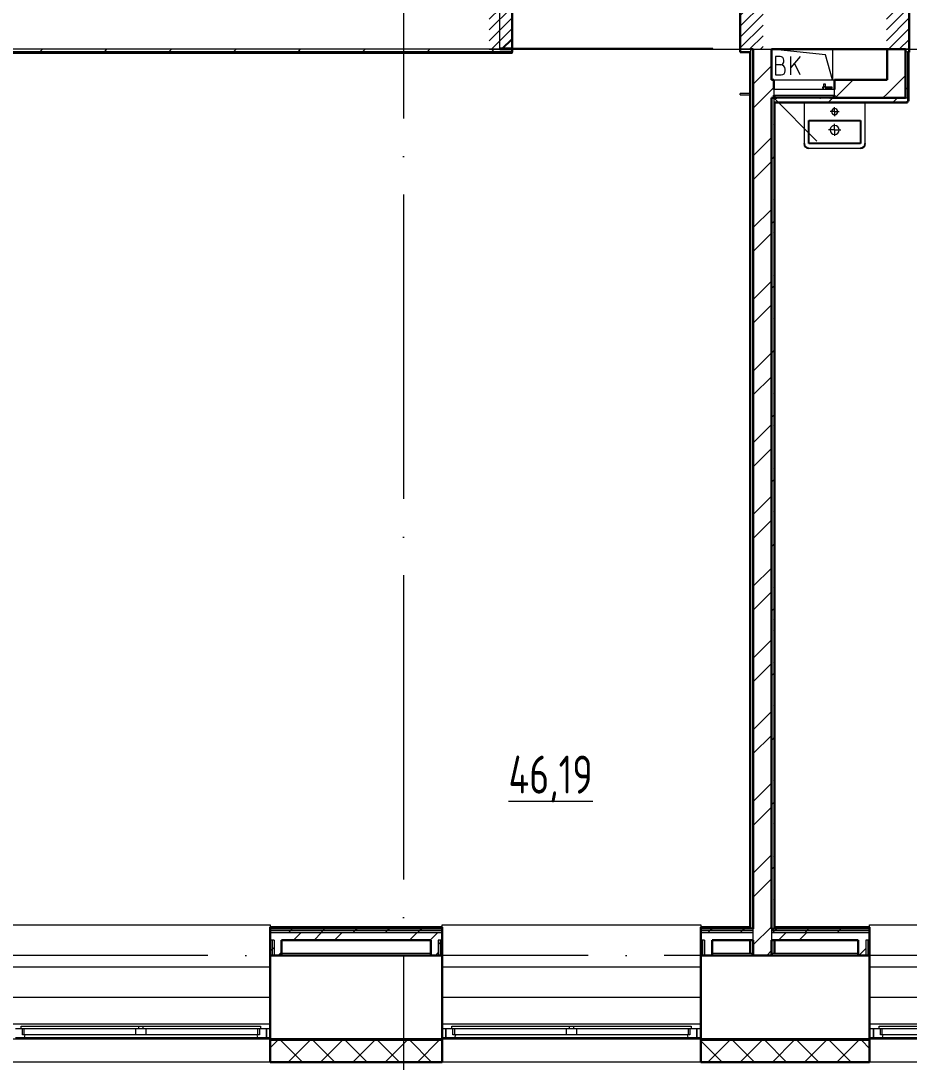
# Model space of a CAD drawing. Header units: millimetres. Extents: x -421858 to 614926, y -468665 to 141641.
# Drawn here: x -61822 to -55983, y -20844 to -14000 of the extents above; entities that cross this region are included whole.
import ezdxf

# ---------------------------------------------------------------- set-up
doc = ezdxf.new("R2010")
doc.units = ezdxf.units.MM
doc.linetypes.add('ADSK_Линия сетки', pattern=[25, 20, -2.5, 0, -2.5])
doc.linetypes.add('ADSK_Штриховая_ш2 п1_5', pattern=[4.5, 3, -1.5])
for name, color, linetype, lineweight in [('_ Окна', 7, 'Continuous', 9), ('Двери', 252, 'Continuous', 9), ('Марки помещений', 252, 'Continuous', 20), ('Оборудование', 8, 'Continuous', 18), ('Ограждение', 252, 'Continuous', 9), ('Окна', 252, 'Continuous', 9), ('Оси', 252, 'Continuous', 9), ('Перекрытие', 252, 'Continuous', 18), ('Стены внутренние', 7, 'Continuous', 18), ('Стены наружные', 7, 'Continuous', 18), ('Стены штриховка', 252, 'Continuous', 9)]:
    doc.layers.add(name, color=color, linetype=linetype, lineweight=lineweight)
doc.layers.add('Узлы', color=7, linetype='Continuous')
doc.styles.add('GOST Common_3', font='', dxfattribs={"height": 3.5})
doc.styles.get('GOST Common_3').set_extended_font_data('GOST 2.304 type A')

# ---------------------------------------------------------------- blocks, each defined once
blk = doc.blocks.new('1 этаж')
at = {"layer": 'Двери', "lineweight": 18, "true_color": 0x636466}
h = blk.add_hatch(dxfattribs=at)
h.set_pattern_fill('FP_2', color=251, style=0, pattern_type=2)
h.set_pattern_definition([(45, (-57967.8, -13991.73), (-35.3553, 35.3553), [])])
h.paths.add_polyline_path([(-56942.8, -14186.7), (-56942.8, -13796.7), (-57092.8, -13796.7), (-57092.8, -14186.7), (-57082.3, -14186.7)])
h.paths.add_polyline_path([(-58742.8, -14186.7), (-58592.8, -14186.7), (-58592.8, -13796.7), (-58742.8, -13796.7)])
h = blk.add_hatch(dxfattribs=at)
h.set_pattern_fill('FP_2', color=251, style=0, pattern_type=2)
h.set_pattern_definition([(45, (-55357.803, -13991.73), (-35.3553, 35.3553), [])])
h.paths.add_polyline_path([(-54332.8, -14186.7), (-54332.8, -13796.7), (-54482.8, -13796.7), (-54482.8, -14186.7), (-54472.3, -14186.7)])
h.paths.add_polyline_path([(-56132.8, -14186.7), (-55982.8, -14186.7), (-55982.8, -13796.7), (-56132.8, -13796.7)])
at = {"layer": 'Стены наружные', "lineweight": 9, "true_color": 0x636466}
h = blk.add_hatch(dxfattribs=at)
h.set_pattern_fill('FP_41', color=251, style=0, pattern_type=2)
h.set_pattern_definition([(180, (-32121.82, 98), (-1e-14, -100), [])])
h.paths.add_polyline_path([(-66007.8, -20701.7), (-64732.8, -20701.7), (-64732.8, -20691.7), (-66007.8, -20691.7)])
h.paths.add_polyline_path([(2115.4, -20701.7), (2692.2, -20701.7), (2692.2, -20691.7), (1407.2, -20691.7), (1407.2, -20701.7)])
h.paths.add_polyline_path([(-63032.8, -20701.7), (-61882.8, -20701.7), (-61882.8, -20691.7), (-63032.8, -20691.7)])
h.paths.add_polyline_path([(-754.8, -20701.7), (-292.8, -20701.7), (-292.8, -20691.7), (-1392.8, -20691.7), (-1392.8, -20701.7)])
h.paths.add_polyline_path([(-60182.8, -20701.7), (-59052.8, -20701.7), (-59052.8, -20691.7), (-60182.8, -20691.7)])
h.paths.add_polyline_path([(-3625, -20701.7), (-3092.8, -20701.7), (-3092.8, -20691.7), (-4167.8, -20691.7), (-4167.8, -20701.7)])
h.paths.add_polyline_path([(-57352.8, -20701.7), (-56242.8, -20701.7), (-56242.8, -20691.7), (-57352.8, -20691.7)])
h.paths.add_polyline_path([(-5867.8, -20701.7), (-5867.8, -20691.7), (-6962.8, -20691.7), (-6962.8, -20701.7), (-6495.2, -20701.7)])
h.paths.add_polyline_path([(-54542.8, -20701.7), (-53452.8, -20701.7), (-53452.8, -20691.7), (-54542.8, -20691.7)])
h.paths.add_polyline_path([(-8662.8, -20701.7), (-8662.8, -20691.7), (-9767.8, -20691.7), (-9767.8, -20701.7), (-9365.4, -20701.7)])
h.paths.add_polyline_path([(-51752.8, -20701.7), (-50622.8, -20701.7), (-50622.8, -20691.7), (-51752.8, -20691.7)])
h.paths.add_polyline_path([(-11518, -20701.7), (-11467.8, -20701.7), (-11467.8, -20691.7), (-12547.8, -20691.7), (-12547.8, -20701.7), (-12235.6, -20701.7)])
h.paths.add_polyline_path([(-48922.8, -20701.7), (-47802.8, -20701.7), (-47802.8, -20691.7), (-48922.8, -20691.7)])
h.paths.add_polyline_path([(-14247.8, -20701.7), (-14247.8, -20691.7), (-15322.8, -20691.7), (-15322.8, -20701.7), (-14388.2, -20701.7)])
h.paths.add_polyline_path([(-46102.8, -20701.7), (-45032.8, -20701.7), (-45032.8, -20691.7), (-46102.8, -20691.7)])
h.paths.add_polyline_path([(-17258.4, -20701.7), (-17022.8, -20701.7), (-17022.8, -20691.7), (-18122.8, -20691.7), (-18122.8, -20701.7), (-17976, -20701.7)])
h.paths.add_polyline_path([(-43332.8, -20701.7), (-42232.8, -20701.7), (-42232.8, -20691.7), (-43332.8, -20691.7)])
h.paths.add_polyline_path([(-19822.8, -20701.7), (-19822.8, -20691.7), (-20922.8, -20691.7), (-20922.8, -20701.7), (-20128.6, -20701.7)])
h.paths.add_polyline_path([(-40532.8, -20701.7), (-39402.8, -20701.7), (-39402.8, -20691.7), (-40532.8, -20691.7)])
h.paths.add_polyline_path([(-22622.8, -20701.7), (-22622.8, -20691.7), (-23702.8, -20691.7), (-23702.8, -20701.7), (-22998.8, -20701.7)])
h.paths.add_polyline_path([(-25869, -20701.7), (-25402.8, -20701.7), (-25402.8, -20691.7), (-26502.8, -20691.7), (-26502.8, -20701.7), (-26500.8, -20701.7)])
h.paths.add_polyline_path([(-37702.8, -20701.7), (-36592.8, -20701.7), (-36592.8, -20691.7), (-37702.8, -20691.7)])
h.paths.add_polyline_path([(-28204.8, -20701.7), (-28202.8, -20701.7), (-28202.8, -20691.7), (-29242.8, -20691.7), (-29241.8, -20701.7), (-28380.4, -20701.7)])
h.paths.add_polyline_path([(-34892.8, -20701.7), (-33782.8, -20701.7), (-33782.8, -20691.7), (-34892.8, -20691.7)])
h.paths.add_polyline_path([(-30942.8, -20701.7), (-30942.8, -20691.7), (-32082.8, -20691.7), (-32081.8, -20701.7), (-31092.8, -20701.7)])
at = {"color": 251, "lineweight": 18, "true_color": 0x636466}
for p, q in [((-56532.4, -14222.6), (-56887.8, -14186.7)), ((-56830.4, -14235), (-56860.4, -14235)), ((-56860.4, -14235), (-56860.4, -14355)), ((-56700.4, -14235), (-56760.4, -14306.5)), ((-56760.4, -14355), (-56760.4, -14235)), ((-56487.8, -14386.7), (-56532.4, -14222.6)), ((-56487.8, -14186.7), (-56487.8, -14386.7)), ((-56827.1, -14288.3), (-56860.4, -14288.3)), ((-56807.1, -14268.3), (-56807.1, -14258.3)), ((-56700.4, -14355), (-56736.4, -14277.8)), ((-56860.4, -14355), (-56823.8, -14355)), ((-56797.1, -14328.3), (-56797.1, -14318.3))]:
    blk.add_line(p, q, dxfattribs=at)
for centre, radius, start, end in [((-56830.4, -14258.3), 23.3, 0, 90), ((-56827.1, -14268.3), 20, 270, 0), ((-56827.1, -14318.3), 30, 0, 90), ((-56823.8, -14328.3), 26.7, 270, 0)]:
    blk.add_arc(centre, radius, start, end, dxfattribs=at)
at = {"layer": '_ Окна', "color": 251, "lineweight": 18, "true_color": 0x636466}
for p, q in [((-61819.8, -20623.7), (-61857.8, -20623.7)), ((-61811.8, -20664.7), (-61811.8, -20623.7)), ((-61799.8, -20664.7), (-61811.8, -20664.7)), ((-61798.4, -20681.7), (-61793.8, -20664.7)), ((-60271.8, -20664.7), (-60267.2, -20681.7)), ((-60253.8, -20664.7), (-60265.8, -20664.7)), ((-60253.8, -20623.7), (-60253.8, -20664.7)), ((-60207.8, -20623.7), (-60245.8, -20623.7)), ((-60207.8, -20681.7), (-60207.8, -20623.7)), ((-58989.8, -20623.7), (-59027.8, -20623.7)), ((-59027.8, -20623.7), (-59027.8, -20681.7)), ((-58981.8, -20664.7), (-58981.8, -20623.7)), ((-58969.8, -20664.7), (-58981.8, -20664.7)), ((-58968.4, -20681.7), (-58963.8, -20664.7)), ((-57441.8, -20664.7), (-57437.2, -20681.7)), ((-57423.8, -20664.7), (-57435.8, -20664.7)), ((-57423.8, -20623.7), (-57423.8, -20664.7)), ((-57377.8, -20623.7), (-57415.8, -20623.7)), ((-57377.8, -20681.7), (-57377.8, -20623.7)), ((-56179.8, -20623.7), (-56217.8, -20623.7)), ((-56217.8, -20623.7), (-56217.8, -20681.7)), ((-56171.8, -20664.7), (-56171.8, -20623.7)), ((-56159.8, -20664.7), (-56171.8, -20664.7)), ((-56158.4, -20681.7), (-56153.8, -20664.7)), ((-61857.8, -20681.7), (-61798.4, -20681.7)), ((-60267.2, -20681.7), (-60207.8, -20681.7)), ((-59027.8, -20681.7), (-58968.4, -20681.7)), ((-57437.2, -20681.7), (-57377.8, -20681.7)), ((-56217.8, -20681.7), (-56158.4, -20681.7))]:
    blk.add_line(p, q, dxfattribs=at)
at = {"layer": '_ Окна', "color": 251, "true_color": 0x636466}
for p, q in [((-60182.8, -20623.7), (-60207.8, -20623.7)), ((-60207.8, -20623.7), (-60207.8, -20681.7)), ((-59027.8, -20623.7), (-59052.8, -20623.7)), ((-59027.8, -20681.7), (-59027.8, -20623.7)), ((-57352.8, -20623.7), (-57377.8, -20623.7)), ((-57377.8, -20623.7), (-57377.8, -20681.7)), ((-56217.8, -20623.7), (-56242.8, -20623.7)), ((-56217.8, -20681.7), (-56217.8, -20623.7)), ((-60207.8, -20681.7), (-60182.8, -20681.7)), ((-59052.8, -20681.7), (-59027.8, -20681.7)), ((-57377.8, -20681.7), (-57352.8, -20681.7)), ((-56242.8, -20681.7), (-56217.8, -20681.7))]:
    blk.add_line(p, q, dxfattribs=at)
at = {"layer": 'Двери', "color": 251, "linetype": 'ADSK_Штриховая_ш2 п1_5', "true_color": 0x636466}
for p, q in [((-58592.8, -14186.7), (-58592.8, -13796.7)), ((-57092.8, -13796.7), (-57092.8, -14186.7)), ((-55982.8, -14186.7), (-55982.8, -13796.7)), ((-58742.8, -14186.7), (-58592.8, -14186.7)), ((-57092.8, -14186.7), (-56942.8, -14186.7)), ((-56132.8, -14186.7), (-55982.8, -14186.7))]:
    blk.add_line(p, q, dxfattribs=at)
at = {"layer": 'Оборудование', "color": 251, "true_color": 0x636466}
for p, q in [((-56544.1, -14436.4), (-56552.4, -14436.4)), ((-56552.4, -14436.4), (-56552.4, -14441.4)), ((-56549, -14435.8), (-56549, -14451.7)), ((-56529.7, -14435.8), (-56549, -14435.8)), ((-56545.4, -14433.9), (-56547.4, -14435.8)), ((-56545.4, -14416.4), (-56545.4, -14433.9)), ((-56533.2, -14416.4), (-56545.4, -14416.4)), ((-56533.2, -14433.9), (-56545.4, -14433.9)), ((-56488.7, -14436.4), (-56534.5, -14436.4)), ((-56533.2, -14433.9), (-56533.2, -14416.4)), ((-56531.2, -14435.8), (-56533.2, -14433.9)), ((-56529.7, -14451.7), (-56529.7, -14435.8)), ((-56488.7, -14441.4), (-56488.7, -14436.4)), ((-56872.8, -14451.7), (-56872.8, -14488.1)), ((-56472.8, -14451.7), (-56872.8, -14451.7)), ((-56872.8, -14506.7), (-56590, -14789.6)), ((-56871.9, -14489), (-56473.7, -14489)), ((-56865.8, -14489), (-56865.8, -14498.8)), ((-56864.8, -14499.7), (-56480.8, -14499.7)), ((-56853.8, -14501.3), (-56853.8, -14506.7)), ((-56853.8, -14506.7), (-56491.8, -14506.7)), ((-56569.3, -14506.7), (-56569.3, -14508.7)), ((-56569.3, -14508.7), (-56565.3, -14508.7)), ((-56504.8, -14508.7), (-56565.3, -14508.7)), ((-56552.4, -14441.4), (-56544.1, -14441.4)), ((-56534.5, -14441.4), (-56488.7, -14441.4)), ((-56504.8, -14508.7), (-56500.8, -14508.7)), ((-56500.8, -14508.7), (-56500.8, -14506.7)), ((-56491.8, -14506.7), (-56491.8, -14501.3)), ((-56479.8, -14498.8), (-56479.8, -14489)), ((-56472.8, -14488.1), (-56472.8, -14451.7))]:
    blk.add_line(p, q, dxfattribs=at)
for points, knots in [([(-56872.8, -14488.1), (-56872.8, -14488.2), (-56872.8, -14488.4), (-56872.7, -14488.6), (-56872.5, -14488.8), (-56872.4, -14488.9), (-56872.2, -14489), (-56872.1, -14489), (-56872, -14489), (-56871.9, -14489)], [-1, -1, -1, -1, -0.833333, -0.666667, -0.5, -0.333333, -0.25, -0.166667, 0, 0, 0, 0]), ([(-56865.8, -14498.8), (-56865.8, -14498.9), (-56865.8, -14499), (-56865.7, -14499.2), (-56865.6, -14499.4), (-56865.4, -14499.5), (-56865.3, -14499.6), (-56865.2, -14499.7), (-56865.1, -14499.7), (-56864.9, -14499.7), (-56864.8, -14499.7)], [-1, -1, -1, -1, -0.833333, -0.666667, -0.541667, -0.416667, -0.333333, -0.25, -0.166667, 0, 0, 0, 0]), ([(-56855.3, -14499.7), (-56855.2, -14499.7), (-56855, -14499.8), (-56854.7, -14499.8), (-56854.6, -14499.9), (-56854.4, -14500), (-56854.2, -14500.2), (-56854.1, -14500.3), (-56854, -14500.5), (-56853.9, -14500.7), (-56853.8, -14500.9), (-56853.8, -14501.1), (-56853.8, -14501.3)], [-1, -1, -1, -1, -0.833333, -0.75, -0.666667, -0.583333, -0.5, -0.416667, -0.333333, -0.25, -0.166667, 0, 0, 0, 0]), ([(-56491.8, -14501.3), (-56491.8, -14501.1), (-56491.8, -14500.9), (-56491.7, -14500.7), (-56491.6, -14500.5), (-56491.5, -14500.3), (-56491.4, -14500.2), (-56491.2, -14500), (-56491, -14499.9), (-56490.9, -14499.8), (-56490.6, -14499.8), (-56490.4, -14499.7), (-56490.3, -14499.7)], [0, 0, 0, 0, 0.166667, 0.25, 0.333333, 0.416667, 0.5, 0.583333, 0.666667, 0.75, 0.833333, 1, 1, 1, 1]), ([(-56480.8, -14499.7), (-56480.7, -14499.7), (-56480.5, -14499.7), (-56480.4, -14499.7), (-56480.3, -14499.6), (-56480.2, -14499.5), (-56480, -14499.4), (-56479.9, -14499.2), (-56479.8, -14499), (-56479.8, -14498.9), (-56479.8, -14498.8)], [0, 0, 0, 0, 0.166667, 0.25, 0.333333, 0.416667, 0.541667, 0.666667, 0.833333, 1, 1, 1, 1]), ([(-56473.7, -14489), (-56473.6, -14489), (-56473.5, -14489), (-56473.4, -14489), (-56473.2, -14488.9), (-56473.1, -14488.8), (-56472.9, -14488.6), (-56472.8, -14488.4), (-56472.8, -14488.2), (-56472.8, -14488.1)], [0, 0, 0, 0, 0.166667, 0.25, 0.333333, 0.5, 0.666667, 0.833333, 1, 1, 1, 1])]:
    blk.add_open_spline(points, degree=3, knots=knots, dxfattribs=at)
at = {"layer": 'Ограждение', "color": 251, "true_color": 0x636466}
for p, q in [((-64014.8, -14211.7), (-58592.8, -14211.7)), ((-58592.8, -14206.7), (-58592.8, -14211.7)), ((-55982.8, -14506.7), (-55982.8, -14206.7)), ((-57092.8, -14486.7), (-57092.8, -14476.7)), ((-57027.8, -14476.7), (-57092.8, -14476.7)), ((-57092.8, -14486.7), (-57032.8, -14486.7)), ((-57027.8, -14481.7), (-57032.8, -14486.7)), ((-57032.8, -14486.7), (-57032.8, -19956.8)), ((-55982.8, -14506.7), (-55987.8, -14506.7)), ((-56867.8, -14771.7), (-56862.8, -14771.7)), ((-56862.8, -19956.8), (-56862.8, -14771.7)), ((-61882.8, -19941.7), (-60182.8, -19941.7)), ((-60182.8, -19941.7), (-60182.8, -19956.7)), ((-59052.8, -19956.7), (-59052.8, -19941.7)), ((-59052.8, -19941.7), (-57352.8, -19941.7)), ((-57352.8, -19941.7), (-57352.8, -19956.7)), ((-56242.8, -19956.7), (-56242.8, -19941.7)), ((-56242.8, -19941.7), (-54542.8, -19941.7)), ((-57032.8, -20041.7), (-57032.8, -20126.7)), ((-57022.8, -20126.7), (-57022.8, -20041.7)), ((-56872.8, -20041.7), (-56872.8, -20126.7)), ((-56862.8, -20126.7), (-56862.8, -20041.7)), ((-61882.8, -20216.7), (-60182.8, -20216.7)), ((-59052.8, -20216.7), (-57352.8, -20216.7)), ((-56242.8, -20216.7), (-54542.8, -20216.7)), ((-61882.8, -20416.7), (-60182.8, -20416.7)), ((-59052.8, -20416.7), (-57352.8, -20416.7)), ((-56242.8, -20416.7), (-54542.8, -20416.7)), ((-61882.8, -20591.7), (-60182.8, -20591.7)), ((-59052.8, -20591.7), (-57352.8, -20591.7)), ((-56242.8, -20591.7), (-54542.8, -20591.7))]:
    blk.add_line(p, q, dxfattribs=at)
at = {"layer": 'Окна', "color": 251, "true_color": 0x636466}
for p, q in [((-61819.8, -20606.7), (-61047.8, -20606.7)), ((-61819.8, -20623.7), (-61819.8, -20606.7)), ((-61047.8, -20623.7), (-61819.8, -20623.7)), ((-61799.8, -20664.7), (-61799.8, -20623.7)), ((-61067.8, -20664.7), (-61799.8, -20664.7)), ((-61067.8, -20623.7), (-61067.8, -20664.7)), ((-60997.8, -20664.7), (-61067.8, -20664.7)), ((-61047.8, -20606.7), (-61017.8, -20606.7)), ((-61047.8, -20606.7), (-61047.8, -20623.7)), ((-61017.8, -20623.7), (-61047.8, -20623.7)), ((-61017.8, -20606.7), (-60245.8, -20606.7)), ((-61017.8, -20623.7), (-61017.8, -20606.7)), ((-60245.8, -20623.7), (-61017.8, -20623.7)), ((-60997.8, -20664.7), (-60997.8, -20623.7)), ((-60265.8, -20664.7), (-60997.8, -20664.7)), ((-60265.8, -20623.7), (-60265.8, -20664.7)), ((-60245.8, -20606.7), (-60245.8, -20623.7)), ((-58989.8, -20606.7), (-58217.8, -20606.7)), ((-58989.8, -20623.7), (-58989.8, -20606.7)), ((-58217.8, -20623.7), (-58989.8, -20623.7)), ((-58969.8, -20664.7), (-58969.8, -20623.7)), ((-58237.8, -20664.7), (-58969.8, -20664.7)), ((-58237.8, -20623.7), (-58237.8, -20664.7)), ((-58167.8, -20664.7), (-58237.8, -20664.7)), ((-58217.8, -20606.7), (-58187.8, -20606.7)), ((-58217.8, -20606.7), (-58217.8, -20623.7)), ((-58187.8, -20623.7), (-58217.8, -20623.7)), ((-58187.8, -20606.7), (-57415.8, -20606.7)), ((-58187.8, -20623.7), (-58187.8, -20606.7)), ((-57415.8, -20623.7), (-58187.8, -20623.7)), ((-58167.8, -20664.7), (-58167.8, -20623.7)), ((-57435.8, -20664.7), (-58167.8, -20664.7)), ((-57435.8, -20623.7), (-57435.8, -20664.7)), ((-57415.8, -20606.7), (-57415.8, -20623.7)), ((-56179.8, -20606.7), (-55407.8, -20606.7)), ((-56179.8, -20623.7), (-56179.8, -20606.7)), ((-55407.8, -20623.7), (-56179.8, -20623.7)), ((-56159.8, -20664.7), (-56159.8, -20623.7)), ((-55427.8, -20664.7), (-56159.8, -20664.7)), ((-61798.4, -20681.7), (-60267.2, -20681.7)), ((-58968.4, -20681.7), (-57437.2, -20681.7)), ((-56158.4, -20681.7), (-54627.2, -20681.7))]:
    blk.add_line(p, q, dxfattribs=at)
at = {"layer": 'Оси', "color": 251, "linetype": 'ADSK_Линия сетки', "ltscale": 100, "true_color": 0x636466}
for p, q in [((-59307.8, -2641.7), (-59307.8, -33767.9)), ((4409.5, -20141.7), (-72530.1, -20141.7))]:
    blk.add_line(p, q, dxfattribs=at)
at = {"layer": 'Перекрытие', "color": 251, "ltscale": 100, "true_color": 0x636466}
blk.add_line((-56487.8, -14186.7), (-56487.8, -14386.7), dxfattribs=at)
at = {"layer": 'Стены внутренние', "color": 251, "true_color": 0x636466}
for p, q in [((-58672.8, -14181.7), (-58672.8, -13801.7)), ((-58592.8, -14186.7), (-57022.8, -14186.7)), ((-57272.8, -14186.7), (-57272.8, -14181.7)), ((-57007.8, -14186.7), (-56887.8, -14186.7)), ((-55982.8, -14186.7), (-54482.8, -14186.7)), ((-60182.8, -20691.7), (-61882.8, -20691.7)), ((-57352.8, -20691.7), (-59052.8, -20691.7)), ((-54542.8, -20691.7), (-56242.8, -20691.7)), ((-60182.8, -20843.7), (-61882.8, -20843.7)), ((-57352.8, -20843.7), (-59052.8, -20843.7)), ((-54542.8, -20843.7), (-56242.8, -20843.7))]:
    blk.add_line(p, q, dxfattribs=at)
at = {"layer": 'Стены внутренние', "color": 251, "lineweight": 30, "true_color": 0x636466}
for p, q in [((-57092.8, -13796.7), (-57092.8, -14186.7)), ((-55982.8, -14186.7), (-55982.8, -13796.7)), ((-58672.8, -14186.7), (-58672.8, -14181.7)), ((-57022.8, -14186.7), (-57007.8, -14186.7)), ((-56887.8, -14186.7), (-56127.8, -14186.7)), ((-60182.8, -20141.7), (-60182.8, -20691.7)), ((-59127.8, -20141.7), (-60107.8, -20141.7)), ((-59052.8, -20691.7), (-59052.8, -20141.7)), ((-57352.8, -20141.7), (-57352.8, -20691.7)), ((-57007.8, -20141.7), (-57277.8, -20141.7)), ((-56317.8, -20141.7), (-56887.8, -20141.7)), ((-56242.8, -20691.7), (-56242.8, -20141.7)), ((-60182.8, -20691.7), (-59052.8, -20691.7)), ((-60182.8, -20701.7), (-60182.8, -20843.7)), ((-59052.8, -20843.7), (-59052.8, -20701.7)), ((-57352.8, -20691.7), (-56242.8, -20691.7)), ((-57352.8, -20701.7), (-57352.8, -20843.7)), ((-56242.8, -20843.7), (-56242.8, -20701.7)), ((-60182.8, -20843.7), (-59052.8, -20843.7)), ((-57352.8, -20843.7), (-56242.8, -20843.7))]:
    blk.add_line(p, q, dxfattribs=at)
at = {"layer": 'Стены внутренние', "color": 251, "linetype": 'Continuous', "lineweight": 9, "true_color": 0x636466}
for p, q in [((-60182.8, -20750.5), (-60134, -20701.7)), ((-59972.5, -20841.7), (-60112.5, -20701.7)), ((-60061.9, -20841.7), (-59921.9, -20701.7)), ((-59760.3, -20841.7), (-59900.3, -20701.7)), ((-59849.8, -20841.7), (-59709.8, -20701.7)), ((-59548.2, -20841.7), (-59688.2, -20701.7)), ((-59637.6, -20841.7), (-59497.6, -20701.7)), ((-59336.1, -20841.7), (-59476.1, -20701.7)), ((-59425.5, -20841.7), (-59285.5, -20701.7)), ((-59123.9, -20841.7), (-59263.9, -20701.7)), ((-59213.4, -20841.7), (-59073.4, -20701.7)), ((-57214.7, -20841.7), (-57352.8, -20703.7)), ((-57304.2, -20841.7), (-57164.2, -20701.7)), ((-57002.6, -20841.7), (-57142.6, -20701.7)), ((-57092.1, -20841.7), (-56952.1, -20701.7)), ((-56790.5, -20841.7), (-56930.5, -20701.7)), ((-56879.9, -20841.7), (-56739.9, -20701.7)), ((-56578.3, -20841.7), (-56718.3, -20701.7)), ((-56667.8, -20841.7), (-56527.8, -20701.7)), ((-56366.2, -20841.7), (-56506.2, -20701.7)), ((-56455.7, -20841.7), (-56315.7, -20701.7)), ((-56242.8, -20753), (-56294.1, -20701.7)), ((-57156.4, -20843.7), (-57157.5, -20841.7)), ((-56804.4, -20843.7), (-56805.6, -20841.7)), ((-56590.5, -20841.7), (-56591.6, -20843.7))]:
    blk.add_line(p, q, dxfattribs=at)
at = {"layer": 'Стены наружные', "color": 251, "lineweight": 30, "true_color": 0x636466}
for p, q in [((-58592.8, -14181.7), (-58592.8, -13801.7)), ((-64014.8, -14206.7), (-58592.8, -14206.7)), ((-58672.8, -14181.7), (-58592.8, -14181.7)), ((-58592.8, -14186.7), (-58672.8, -14186.7)), ((-58592.8, -14206.7), (-58592.8, -14186.7)), ((-57092.8, -14186.7), (-57092.8, -14206.7)), ((-57092.8, -14206.7), (-57027.8, -14206.7)), ((-57027.8, -14201.7), (-57022.8, -14201.7)), ((-57027.8, -14206.7), (-57027.8, -19956.7)), ((-57007.8, -14186.7), (-57022.8, -14186.7)), ((-57007.8, -14186.7), (-57007.8, -19966.7)), ((-56887.8, -14386.7), (-56887.8, -14186.7)), ((-56127.8, -14186.7), (-56127.8, -14386.7)), ((-56007.8, -14186.7), (-56127.8, -14186.7)), ((-56007.8, -14506.7), (-56007.8, -14186.7)), ((-55992.8, -14201.7), (-55992.8, -14206.7)), ((-55987.8, -14206.7), (-55982.8, -14206.7)), ((-55987.8, -14526.7), (-55987.8, -14206.7)), ((-55982.8, -14206.7), (-55982.8, -14186.7)), ((-56872.8, -14386.7), (-56887.8, -14386.7)), ((-56872.8, -14451.7), (-56872.8, -14386.7)), ((-56127.8, -14386.7), (-56472.8, -14386.7)), ((-56472.8, -14386.7), (-56472.8, -14451.7)), ((-56887.8, -19966.7), (-56887.8, -14506.7)), ((-56853.8, -14506.7), (-56887.8, -14506.7)), ((-56872.8, -14506.7), (-56872.8, -14488.4)), ((-56007.8, -14506.7), (-56491.8, -14506.7)), ((-56472.8, -14488.4), (-56472.8, -14506.7)), ((-56867.8, -19956.7), (-56867.8, -14536.7)), ((-56867.8, -14536.7), (-55992.8, -14536.7)), ((-55992.8, -14526.7), (-55987.8, -14526.7)), ((-55992.8, -14536.7), (-55992.8, -14526.7)), ((-60182.8, -19956.7), (-60182.8, -20141.7)), ((-59052.8, -19956.7), (-60182.8, -19956.7)), ((-59052.8, -20141.7), (-59052.8, -19956.7)), ((-57352.8, -19956.7), (-57352.8, -20141.7)), ((-57027.8, -19956.7), (-57352.8, -19956.7)), ((-57022.8, -19961.7), (-57027.8, -19961.7)), ((-56887.8, -19966.7), (-56872.8, -19966.7)), ((-56867.8, -19961.7), (-56872.8, -19961.7)), ((-56242.8, -19956.7), (-56867.8, -19956.7)), ((-56242.8, -20141.7), (-56242.8, -19956.7)), ((-60107.8, -20041.7), (-59127.8, -20041.7)), ((-60107.8, -20141.7), (-60107.8, -20041.7)), ((-59127.8, -20041.7), (-59127.8, -20141.7)), ((-57277.8, -20041.7), (-57007.8, -20041.7)), ((-57277.8, -20141.7), (-57277.8, -20041.7)), ((-57007.8, -20041.7), (-57007.8, -20141.7)), ((-56887.8, -20141.7), (-56887.8, -20041.7)), ((-56887.8, -20041.7), (-56317.8, -20041.7)), ((-56317.8, -20041.7), (-56317.8, -20141.7)), ((-60182.8, -20141.7), (-60107.8, -20141.7)), ((-59127.8, -20141.7), (-59052.8, -20141.7)), ((-57352.8, -20141.7), (-57277.8, -20141.7)), ((-57007.8, -20141.7), (-56887.8, -20141.7)), ((-56317.8, -20141.7), (-56242.8, -20141.7)), ((-60182.8, -20691.7), (-60182.8, -20701.7)), ((-59052.8, -20701.7), (-59052.8, -20691.7)), ((-57352.8, -20691.7), (-57352.8, -20701.7)), ((-56242.8, -20701.7), (-56242.8, -20691.7))]:
    blk.add_line(p, q, dxfattribs=at)
at = {"layer": 'Стены наружные', "color": 251, "linetype": 'Continuous', "lineweight": 9, "true_color": 0x636466}
for p, q in [((-58659.6, -14181.7), (-58592.8, -14114.9)), ((-61770.8, -14206.7), (-61765.8, -14201.7)), ((-61700.1, -14206.7), (-61695.1, -14201.7)), ((-61695.1, -14201.7), (-61680.1, -14186.7)), ((-61629.4, -14206.7), (-61624.4, -14201.7)), ((-61558.6, -14206.7), (-61553.6, -14201.7)), ((-61487.9, -14206.7), (-61482.9, -14201.7)), ((-61417.2, -14206.7), (-61412.2, -14201.7)), ((-61346.5, -14206.7), (-61341.5, -14201.7)), ((-61275.8, -14206.7), (-61270.8, -14201.7)), ((-61270.8, -14201.7), (-61255.8, -14186.7)), ((-61205.1, -14206.7), (-61200.1, -14201.7)), ((-61134.4, -14206.7), (-61129.4, -14201.7)), ((-61063.7, -14206.7), (-61058.7, -14201.7)), ((-60993, -14206.7), (-60988, -14201.7)), ((-60922.2, -14206.7), (-60917.2, -14201.7)), ((-60851.5, -14206.7), (-60846.5, -14201.7)), ((-60846.5, -14201.7), (-60831.5, -14186.7)), ((-60780.8, -14206.7), (-60775.8, -14201.7)), ((-60710.1, -14206.7), (-60705.1, -14201.7)), ((-60639.4, -14206.7), (-60634.4, -14201.7)), ((-60568.7, -14206.7), (-60563.7, -14201.7)), ((-60498, -14206.7), (-60493, -14201.7)), ((-60427.3, -14206.7), (-60422.3, -14201.7)), ((-60422.3, -14201.7), (-60407.3, -14186.7)), ((-60356.6, -14206.7), (-60351.6, -14201.7)), ((-60285.8, -14206.7), (-60280.8, -14201.7)), ((-60215.1, -14206.7), (-60210.1, -14201.7)), ((-60144.4, -14206.7), (-60139.4, -14201.7)), ((-60073.7, -14206.7), (-60068.7, -14201.7)), ((-60003, -14206.7), (-59998, -14201.7)), ((-59998, -14201.7), (-59983, -14186.7)), ((-59932.3, -14206.7), (-59927.3, -14201.7)), ((-59861.6, -14206.7), (-59856.6, -14201.7)), ((-59790.9, -14206.7), (-59785.9, -14201.7)), ((-59720.2, -14206.7), (-59715.2, -14201.7)), ((-59649.5, -14206.7), (-59644.5, -14201.7)), ((-59578.7, -14206.7), (-59573.7, -14201.7)), ((-59573.7, -14201.7), (-59558.7, -14186.7)), ((-59508, -14206.7), (-59503, -14201.7)), ((-59437.3, -14206.7), (-59432.3, -14201.7)), ((-59366.6, -14206.7), (-59361.6, -14201.7)), ((-59295.9, -14206.7), (-59290.9, -14201.7)), ((-59225.2, -14206.7), (-59220.2, -14201.7)), ((-59154.5, -14206.7), (-59149.5, -14201.7)), ((-59149.5, -14201.7), (-59134.5, -14186.7)), ((-59083.8, -14206.7), (-59078.8, -14201.7)), ((-59013.1, -14206.7), (-59008.1, -14201.7)), ((-58942.3, -14206.7), (-58937.3, -14201.7)), ((-58871.6, -14206.7), (-58866.6, -14201.7)), ((-58800.9, -14206.7), (-58795.9, -14201.7)), ((-58730.2, -14206.7), (-58725.2, -14201.7)), ((-58725.2, -14201.7), (-58710.2, -14186.7)), ((-58659.5, -14206.7), (-58654.5, -14201.7)), ((-57033.2, -14206.7), (-57028.2, -14201.7)), ((-57028.2, -14201.7), (-57022.8, -14196.4)), ((-55992.8, -14227), (-55987.8, -14222)), ((-57027.8, -14272.1), (-57022.8, -14267.1)), ((-57007.8, -14415.8), (-56887.8, -14295.8)), ((-55992.8, -14297.7), (-55987.8, -14292.7)), ((-57027.8, -14342.8), (-57022.8, -14337.8)), ((-56127.8, -14478.7), (-56007.8, -14358.7)), ((-55992.8, -14368.5), (-55987.8, -14363.5)), ((-57027.8, -14413.5), (-57022.8, -14408.5)), ((-56887.8, -14452.9), (-56872.8, -14437.9)), ((-56470.1, -14506.7), (-56350.1, -14386.7)), ((-56007.8, -14454.2), (-55992.8, -14439.2)), ((-55992.8, -14439.2), (-55987.8, -14434.2)), ((-57027.8, -14484.2), (-57022.8, -14479.2)), ((-57007.8, -14572.9), (-56887.8, -14452.9)), ((-56514.6, -14536.7), (-56484.6, -14506.7)), ((-56155.8, -14506.7), (-56127.8, -14478.7)), ((-56090.4, -14536.7), (-56060.4, -14506.7)), ((-55992.8, -14509.9), (-55987.8, -14504.9)), ((-57027.8, -14554.9), (-57022.8, -14549.9)), ((-56872.8, -14541.4), (-56868.2, -14536.7)), ((-57027.8, -14625.6), (-57022.8, -14620.6)), ((-56872.8, -14612.1), (-56867.8, -14607.1)), ((-57027.8, -14696.4), (-57022.8, -14691.4)), ((-56872.8, -14682.8), (-56867.8, -14677.8)), ((-57027.8, -14767.1), (-57022.8, -14762.1)), ((-57007.8, -14887.2), (-56887.8, -14767.2)), ((-56872.8, -14753.5), (-56867.8, -14748.5)), ((-57027.8, -14837.8), (-57022.8, -14832.8)), ((-56872.8, -14824.2), (-56867.8, -14819.2)), ((-57027.8, -14908.5), (-57022.8, -14903.5)), ((-56887.8, -14909.9), (-56872.8, -14894.9)), ((-56872.8, -14894.9), (-56867.8, -14889.9)), ((-57027.8, -14979.2), (-57022.8, -14974.2)), ((-57007.8, -15044.4), (-56887.8, -14924.4)), ((-56872.8, -14965.6), (-56867.8, -14960.6)), ((-57027.8, -15049.9), (-57022.8, -15044.9)), ((-56872.8, -15036.3), (-56867.8, -15031.3)), ((-57027.8, -15120.6), (-57022.8, -15115.6)), ((-56872.8, -15107), (-56867.8, -15102)), ((-57027.8, -15191.3), (-57022.8, -15186.3)), ((-56872.8, -15177.7), (-56867.8, -15172.7)), ((-57027.8, -15262), (-57022.8, -15257)), ((-57007.8, -15358.7), (-56887.8, -15238.7)), ((-56872.8, -15248.5), (-56867.8, -15243.5)), ((-57027.8, -15332.7), (-57022.8, -15327.7)), ((-56887.8, -15334.2), (-56872.8, -15319.2)), ((-56872.8, -15319.2), (-56867.8, -15314.2)), ((-57027.8, -15403.5), (-57022.8, -15398.5)), ((-57007.8, -15515.9), (-56887.8, -15395.9)), ((-56872.8, -15389.9), (-56867.8, -15384.9)), ((-56872.8, -15460.6), (-56867.8, -15455.6)), ((-57027.8, -15474.2), (-57022.8, -15469.2)), ((-56872.8, -15531.3), (-56867.8, -15526.3)), ((-57027.8, -15544.9), (-57022.8, -15539.9)), ((-56872.8, -15602), (-56867.8, -15597)), ((-57027.8, -15615.6), (-57022.8, -15610.6)), ((-56872.8, -15672.7), (-56867.8, -15667.7)), ((-57027.8, -15686.3), (-57022.8, -15681.3)), ((-57007.8, -15830.2), (-56887.8, -15710.2)), ((-56872.8, -15743.4), (-56867.8, -15738.4)), ((-57027.8, -15757), (-57022.8, -15752)), ((-56887.8, -15758.4), (-56872.8, -15743.4)), ((-56872.8, -15814.1), (-56867.8, -15809.1)), ((-57027.8, -15827.7), (-57022.8, -15822.7)), ((-57007.8, -15987.3), (-56887.8, -15867.3)), ((-57027.8, -15898.4), (-57022.8, -15893.4)), ((-56872.8, -15884.9), (-56867.8, -15879.9)), ((-57027.8, -15969.1), (-57022.8, -15964.1)), ((-56872.8, -15955.6), (-56867.8, -15950.6)), ((-57027.8, -16039.9), (-57022.8, -16034.9)), ((-56872.8, -16026.3), (-56867.8, -16021.3)), ((-57027.8, -16110.6), (-57022.8, -16105.6)), ((-56872.8, -16097), (-56867.8, -16092)), ((-57027.8, -16181.3), (-57022.8, -16176.3)), ((-57007.8, -16301.6), (-56887.8, -16181.6)), ((-56887.8, -16182.7), (-56872.8, -16167.7)), ((-56872.8, -16167.7), (-56867.8, -16162.7)), ((-57027.8, -16252), (-57022.8, -16247)), ((-56872.8, -16238.4), (-56867.8, -16233.4)), ((-57027.8, -16322.7), (-57022.8, -16317.7)), ((-57007.8, -16458.8), (-56887.8, -16338.8)), ((-56872.8, -16309.1), (-56867.8, -16304.1)), ((-57027.8, -16393.4), (-57022.8, -16388.4)), ((-56872.8, -16379.8), (-56867.8, -16374.8)), ((-57027.8, -16464.1), (-57022.8, -16459.1)), ((-56872.8, -16450.5), (-56867.8, -16445.5)), ((-57027.8, -16534.8), (-57022.8, -16529.8)), ((-56872.8, -16521.2), (-56867.8, -16516.2)), ((-57027.8, -16605.5), (-57022.8, -16600.5)), ((-56887.8, -16607), (-56872.8, -16592)), ((-56872.8, -16592), (-56867.8, -16587)), ((-57027.8, -16676.2), (-57022.8, -16671.2)), ((-57007.8, -16773.1), (-56887.8, -16653.1)), ((-56872.8, -16662.7), (-56867.8, -16657.7)), ((-57027.8, -16747), (-57022.8, -16742)), ((-56872.8, -16733.4), (-56867.8, -16728.4)), ((-57027.8, -16817.7), (-57022.8, -16812.7)), ((-57007.8, -16930.3), (-56887.8, -16810.3)), ((-56872.8, -16804.1), (-56867.8, -16799.1)), ((-57027.8, -16888.4), (-57022.8, -16883.4)), ((-56872.8, -16874.8), (-56867.8, -16869.8)), ((-57027.8, -16959.1), (-57022.8, -16954.1)), ((-56872.8, -16945.5), (-56867.8, -16940.5)), ((-57027.8, -17029.8), (-57022.8, -17024.8)), ((-56887.8, -17031.2), (-56872.8, -17016.2)), ((-56872.8, -17016.2), (-56867.8, -17011.2)), ((-57027.8, -17100.5), (-57022.8, -17095.5)), ((-56872.8, -17086.9), (-56867.8, -17081.9)), ((-57027.8, -17171.2), (-57022.8, -17166.2)), ((-57007.8, -17244.6), (-56887.8, -17124.6)), ((-56872.8, -17157.6), (-56867.8, -17152.6)), ((-57027.8, -17241.9), (-57022.8, -17236.9)), ((-56872.8, -17228.4), (-56867.8, -17223.4)), ((-57027.8, -17312.6), (-57022.8, -17307.6)), ((-57007.8, -17401.7), (-56887.8, -17281.7)), ((-56872.8, -17299.1), (-56867.8, -17294.1)), ((-57027.8, -17383.4), (-57022.8, -17378.4)), ((-56872.8, -17369.8), (-56867.8, -17364.8)), ((-57027.8, -17454.1), (-57022.8, -17449.1)), ((-56887.8, -17455.5), (-56872.8, -17440.5)), ((-56872.8, -17440.5), (-56867.8, -17435.5)), ((-57027.8, -17524.8), (-57022.8, -17519.8)), ((-56872.8, -17511.2), (-56867.8, -17506.2)), ((-56872.8, -17581.9), (-56867.8, -17576.9)), ((-57027.8, -17595.5), (-57022.8, -17590.5)), ((-57007.8, -17716), (-56887.8, -17596)), ((-56872.8, -17652.6), (-56867.8, -17647.6)), ((-57027.8, -17666.2), (-57022.8, -17661.2)), ((-56872.8, -17723.3), (-56867.8, -17718.3)), ((-57027.8, -17736.9), (-57022.8, -17731.9)), ((-57007.8, -17873.2), (-56887.8, -17753.2)), ((-56872.8, -17794), (-56867.8, -17789)), ((-57027.8, -17807.6), (-57022.8, -17802.6)), ((-56872.8, -17864.8), (-56867.8, -17859.8)), ((-57027.8, -17878.3), (-57022.8, -17873.3)), ((-56887.8, -17879.8), (-56872.8, -17864.8)), ((-56872.8, -17935.5), (-56867.8, -17930.5)), ((-57027.8, -17949), (-57022.8, -17944)), ((-57027.8, -18019.8), (-57022.8, -18014.8)), ((-57007.8, -18187.5), (-56887.8, -18067.5)), ((-56872.8, -18006.2), (-56867.8, -18001.2)), ((-57027.8, -18090.5), (-57022.8, -18085.5)), ((-56872.8, -18076.9), (-56867.8, -18071.9)), ((-57027.8, -18161.2), (-57022.8, -18156.2)), ((-56872.8, -18147.6), (-56867.8, -18142.6)), ((-57027.8, -18231.9), (-57022.8, -18226.9)), ((-57007.8, -18344.6), (-56887.8, -18224.6)), ((-56872.8, -18218.3), (-56867.8, -18213.3)), ((-57027.8, -18302.6), (-57022.8, -18297.6)), ((-56887.8, -18304), (-56872.8, -18289)), ((-56872.8, -18289), (-56867.8, -18284)), ((-57027.8, -18373.3), (-57022.8, -18368.3)), ((-56872.8, -18359.7), (-56867.8, -18354.7)), ((-57027.8, -18444), (-57022.8, -18439)), ((-56872.8, -18430.4), (-56867.8, -18425.4)), ((-57027.8, -18514.7), (-57022.8, -18509.7)), ((-57007.8, -18659), (-56887.8, -18539)), ((-56872.8, -18501.1), (-56867.8, -18496.1)), ((-57027.8, -18585.4), (-57022.8, -18580.4)), ((-56872.8, -18571.9), (-56867.8, -18566.9)), ((-57027.8, -18656.1), (-57022.8, -18651.1)), ((-56872.8, -18642.6), (-56867.8, -18637.6)), ((-57027.8, -18726.9), (-57022.8, -18721.9)), ((-57007.8, -18816.1), (-56887.8, -18696.1)), ((-56887.8, -18728.3), (-56872.8, -18713.3)), ((-56872.8, -18713.3), (-56867.8, -18708.3)), ((-57027.8, -18797.6), (-57022.8, -18792.6)), ((-56872.8, -18784), (-56867.8, -18779)), ((-57027.8, -18868.3), (-57022.8, -18863.3)), ((-56872.8, -18854.7), (-56867.8, -18849.7)), ((-57027.8, -18939), (-57022.8, -18934)), ((-56872.8, -18925.4), (-56867.8, -18920.4)), ((-57027.8, -19009.7), (-57022.8, -19004.7)), ((-57007.8, -19130.4), (-56887.8, -19010.4)), ((-56872.8, -18996.1), (-56867.8, -18991.1)), ((-57027.8, -19080.4), (-57022.8, -19075.4)), ((-56872.8, -19066.8), (-56867.8, -19061.8)), ((-57027.8, -19151.1), (-57022.8, -19146.1)), ((-56887.8, -19152.5), (-56872.8, -19137.5)), ((-56872.8, -19137.5), (-56867.8, -19132.5)), ((-57027.8, -19221.8), (-57022.8, -19216.8)), ((-57007.8, -19287.6), (-56887.8, -19167.6)), ((-56872.8, -19208.3), (-56867.8, -19203.3)), ((-57027.8, -19292.5), (-57022.8, -19287.5)), ((-56872.8, -19279), (-56867.8, -19274)), ((-57027.8, -19363.3), (-57022.8, -19358.3)), ((-56872.8, -19349.7), (-56867.8, -19344.7)), ((-57027.8, -19434), (-57022.8, -19429)), ((-56872.8, -19420.4), (-56867.8, -19415.4)), ((-57027.8, -19504.7), (-57022.8, -19499.7)), ((-57007.8, -19601.9), (-56887.8, -19481.9)), ((-56872.8, -19491.1), (-56867.8, -19486.1)), ((-57027.8, -19575.4), (-57022.8, -19570.4)), ((-56887.8, -19576.8), (-56872.8, -19561.8)), ((-56872.8, -19561.8), (-56867.8, -19556.8)), ((-57027.8, -19646.1), (-57022.8, -19641.1)), ((-57007.8, -19759), (-56887.8, -19639)), ((-56872.8, -19632.5), (-56867.8, -19627.5)), ((-56872.8, -19703.2), (-56867.8, -19698.2)), ((-57027.8, -19716.8), (-57022.8, -19711.8)), ((-56872.8, -19773.9), (-56867.8, -19768.9)), ((-57027.8, -19787.5), (-57022.8, -19782.5)), ((-56872.8, -19844.7), (-56867.8, -19839.7)), ((-57027.8, -19858.2), (-57022.8, -19853.2)), ((-56872.8, -19915.4), (-56867.8, -19910.4)), ((-60171.9, -19961.7), (-60166.9, -19956.7)), ((-60101.2, -19961.7), (-60096.2, -19956.7)), ((-60060.4, -19991.7), (-60047.9, -19979.2)), ((-60047.9, -19979.2), (-60035.4, -19966.7)), ((-60030.4, -19961.7), (-60025.4, -19956.7)), ((-59959.7, -19961.7), (-59954.7, -19956.7)), ((-59889, -19961.7), (-59884, -19956.7)), ((-59848.3, -19991.7), (-59835.8, -19979.2)), ((-59835.8, -19979.2), (-59823.3, -19966.7)), ((-59823.3, -19966.7), (-59818.3, -19961.7)), ((-59818.3, -19961.7), (-59813.3, -19956.7)), ((-59747.6, -19961.7), (-59742.6, -19956.7)), ((-59676.9, -19961.7), (-59671.9, -19956.7)), ((-59636.2, -19991.7), (-59623.7, -19979.2)), ((-59623.7, -19979.2), (-59611.2, -19966.7)), ((-59606.2, -19961.7), (-59601.2, -19956.7)), ((-59535.5, -19961.7), (-59530.5, -19956.7)), ((-59464.8, -19961.7), (-59459.8, -19956.7)), ((-59424, -19991.7), (-59411.5, -19979.2)), ((-59411.5, -19979.2), (-59399, -19966.7)), ((-59399, -19966.7), (-59394, -19961.7)), ((-59394, -19961.7), (-59389, -19956.7)), ((-59323.3, -19961.7), (-59318.3, -19956.7)), ((-59252.6, -19961.7), (-59247.6, -19956.7)), ((-59211.9, -19991.7), (-59199.4, -19979.2)), ((-59199.4, -19979.2), (-59186.9, -19966.7)), ((-59181.9, -19961.7), (-59176.9, -19956.7)), ((-59111.2, -19961.7), (-59106.2, -19956.7)), ((-57343.4, -19961.7), (-57338.4, -19956.7)), ((-57302.7, -19991.7), (-57290.2, -19979.2)), ((-57290.2, -19979.2), (-57277.7, -19966.7)), ((-57277.7, -19966.7), (-57272.7, -19961.7)), ((-57272.7, -19961.7), (-57267.7, -19956.7)), ((-57202, -19961.7), (-57197, -19956.7)), ((-57131.3, -19961.7), (-57126.3, -19956.7)), ((-57090.6, -19991.7), (-57078.1, -19979.2)), ((-57078.1, -19979.2), (-57065.6, -19966.7)), ((-57060.6, -19961.7), (-57055.6, -19956.7)), ((-57027.8, -19928.9), (-57022.8, -19923.9)), ((-57007.8, -20073.3), (-56887.8, -19953.3)), ((-56878.5, -19991.7), (-56866, -19979.2)), ((-56866, -19979.2), (-56853.5, -19966.7)), ((-56853.5, -19966.7), (-56848.5, -19961.7)), ((-56848.5, -19961.7), (-56843.5, -19956.7)), ((-56777.7, -19961.7), (-56772.7, -19956.7)), ((-56707, -19961.7), (-56702, -19956.7)), ((-56666.3, -19991.7), (-56653.8, -19979.2)), ((-56653.8, -19979.2), (-56641.3, -19966.7)), ((-56636.3, -19961.7), (-56631.3, -19956.7)), ((-56565.6, -19961.7), (-56560.6, -19956.7)), ((-56494.9, -19961.7), (-56489.9, -19956.7)), ((-56454.2, -19991.7), (-56441.7, -19979.2)), ((-56441.7, -19979.2), (-56429.2, -19966.7)), ((-56429.2, -19966.7), (-56424.2, -19961.7)), ((-56424.2, -19961.7), (-56419.2, -19956.7)), ((-56353.5, -19961.7), (-56348.5, -19956.7)), ((-56282.8, -19961.7), (-56277.8, -19956.7)), ((-60029.7, -20041.7), (-59979.7, -19991.7)), ((-59894.8, -20041.7), (-59844.8, -19991.7)), ((-59759.8, -20041.7), (-59709.8, -19991.7)), ((-59266.4, -20041.7), (-59216.4, -19991.7)), ((-59131.5, -20041.7), (-59081.5, -19991.7)), ((-59065.3, -20057.3), (-59052.8, -20044.8)), ((-57352.8, -20041.8), (-57352.7, -20041.7)), ((-56841.5, -20041.7), (-56791.5, -19991.7)), ((-56706.5, -20041.7), (-56656.5, -19991.7)), ((-60182.8, -20114.1), (-60170.3, -20101.6)), ((-60170.3, -20101.6), (-60157.8, -20089.1)), ((-60129.7, -20141.7), (-60107.8, -20119.8)), ((-59077.8, -20069.8), (-59065.3, -20057.3)), ((-56919, -20141.7), (-56887.8, -20110.5)), ((-56313.1, -20141.7), (-56267.8, -20096.4)), ((-59096.5, -20141.7), (-59077.8, -20123))]:
    blk.add_line(p, q, dxfattribs=at)
at = {"layer": 'Стены наружные', "color": 251, "true_color": 0x636466}
for p, q in [((-58672.8, -14186.7), (-64014.8, -14186.7)), ((-57272.8, -14181.7), (-58592.8, -14181.7)), ((-55982.8, -14186.7), (-56007.8, -14186.7)), ((-56872.8, -14386.7), (-56472.8, -14386.7)), ((-60107.8, -20126.7), (-59127.8, -20126.7)), ((-57277.8, -20126.7), (-57015.3, -20126.7)), ((-57015.3, -20141.7), (-57015.3, -20126.7)), ((-56880.3, -20126.7), (-56317.8, -20126.7)), ((-56880.3, -20141.7), (-56880.3, -20126.7))]:
    blk.add_line(p, q, dxfattribs=at)
at = {"layer": 'Стены штриховка', "color": 251, "true_color": 0x636466}
for p, q in [((-64014.8, -14201.7), (-58592.8, -14201.7)), ((-57022.8, -14186.7), (-57092.8, -14186.7)), ((-57092.8, -14201.7), (-57027.8, -14201.7)), ((-57022.8, -19961.7), (-57022.8, -14186.7)), ((-55992.8, -14201.7), (-55982.8, -14201.7)), ((-55992.8, -14206.7), (-55992.8, -14526.7)), ((-56872.8, -14506.7), (-56872.8, -19961.7)), ((-56007.8, -14506.7), (-55992.8, -14506.7)), ((-56867.8, -14536.7), (-56872.8, -14536.7)), ((-59052.8, -19961.7), (-60182.8, -19961.7)), ((-60182.8, -19966.7), (-59052.8, -19966.7)), ((-60182.8, -19979.2), (-59052.8, -19979.2)), ((-57027.8, -19961.7), (-57352.8, -19961.7)), ((-57352.8, -19966.7), (-57007.8, -19966.7)), ((-57352.8, -19979.2), (-57007.8, -19979.2)), ((-57022.8, -19961.7), (-57007.8, -19961.7)), ((-57007.8, -20041.7), (-57007.8, -19966.7)), ((-56887.8, -19966.7), (-56887.8, -20041.7)), ((-56887.8, -19979.2), (-56242.8, -19979.2)), ((-56872.8, -19966.7), (-56242.8, -19966.7)), ((-56242.8, -19961.7), (-56867.8, -19961.7)), ((-60182.8, -19991.7), (-59052.8, -19991.7)), ((-60157.8, -20041.7), (-60182.8, -20041.7)), ((-60170.3, -20041.7), (-60170.3, -20141.7)), ((-60157.8, -20041.7), (-60157.8, -20141.7)), ((-59052.8, -20041.7), (-59077.8, -20041.7)), ((-59077.8, -20041.7), (-59077.8, -20141.7)), ((-59065.3, -20041.7), (-59065.3, -20141.7)), ((-57352.8, -19991.7), (-57007.8, -19991.7)), ((-57327.8, -20041.7), (-57352.8, -20041.7)), ((-57340.3, -20041.7), (-57340.3, -20141.7)), ((-57327.8, -20041.7), (-57327.8, -20141.7)), ((-56887.8, -19991.7), (-56242.8, -19991.7)), ((-56242.8, -20041.7), (-56267.8, -20041.7)), ((-56267.8, -20041.7), (-56267.8, -20141.7)), ((-56255.3, -20041.7), (-56255.3, -20141.7)), ((-59052.8, -20701.7), (-60182.8, -20701.7)), ((-56242.8, -20701.7), (-57352.8, -20701.7)), ((-60180.8, -20767.7), (-60182.8, -20767.7)), ((-60180.8, -20767.7), (-60180.8, -20841.7)), ((-59052.8, -20767.7), (-59054.8, -20767.7)), ((-59054.8, -20841.7), (-59054.8, -20767.7)), ((-57350.8, -20767.7), (-57352.8, -20767.7)), ((-57350.8, -20767.7), (-57350.8, -20841.7)), ((-56242.8, -20767.7), (-56244.8, -20767.7)), ((-56244.8, -20841.7), (-56244.8, -20767.7)), ((-60180.8, -20841.7), (-59054.8, -20841.7)), ((-57350.8, -20841.7), (-56244.8, -20841.7))]:
    blk.add_line(p, q, dxfattribs=at)
at = {"layer": 'Узлы', "color": 251, "lineweight": 9, "true_color": 0x636466}
for p, q in [((-56672.8, -14536.7), (-56672.8, -14806.7)), ((-56472.8, -14596.7), (-56472.8, -14566.7)), ((-56272.8, -14806.7), (-56272.8, -14536.7)), ((-56472.8, -14596.7), (-56502.8, -14596.7)), ((-56472.8, -14596.7), (-56472.8, -14626.7)), ((-56472.8, -14596.7), (-56442.8, -14596.7)), ((-56472.8, -14716.7), (-56472.8, -14676.7)), ((-56472.8, -14716.7), (-56512.8, -14716.7)), ((-56472.8, -14716.7), (-56472.8, -14756.7)), ((-56472.8, -14716.7), (-56432.8, -14716.7)), ((-56642.8, -14836.7), (-56472.8, -14836.7)), ((-56472.8, -14836.7), (-56302.8, -14836.7))]:
    blk.add_line(p, q, dxfattribs=at)
at = {"layer": 'Узлы', "color": 251, "true_color": 0x636466}
for p, q in [((-56642.8, -14806.7), (-56642.8, -14655.8)), ((-56642.8, -14655.8), (-56302.8, -14655.8)), ((-56302.8, -14655.8), (-56302.8, -14806.7)), ((-56302.8, -14806.7), (-56642.8, -14806.7))]:
    blk.add_line(p, q, dxfattribs=at)
at = {"layer": 'Узлы', "color": 251, "lineweight": 9, "true_color": 0x636466}
for centre, radius, start, end in [((-56472.8, -14596.7), 20, 90, 180.01158), ((-56472.8, -14596.7), 20, 0, 90), ((-56472.8, -14596.7), 20, 180, 270), ((-56472.8, -14596.7), 20, 270, 0), ((-56472.8, -14716.7), 30, 90, 180.00772), ((-56472.8, -14716.7), 30, 0, 90), ((-56472.8, -14716.7), 30, 180, 270), ((-56472.8, -14716.7), 30, 270, 0)]:
    blk.add_arc(centre, radius, start, end, dxfattribs=at)
at = {"layer": 'Узлы', "color": 251, "true_color": 0x636466}
for centre, start, end in [((-56642.8, -14806.7), 180, 270), ((-56302.8, -14806.7), 270, 0)]:
    blk.add_arc(centre, 30, start, end, dxfattribs=at)
at = {"layer": 'Марки помещений', "color": 251, "true_color": 0x636466, "style": 'GOST Common_3', "width": 0.9}
blk.add_text('%%U46,19', height=250, dxfattribs=at).set_placement((-58616.6, -19078.6))

msp = doc.modelspace()

# ---------------------------------------------------------------- block references
msp.add_blockref('1 этаж', (0, 0))

doc.saveas('drawing.dxf')
